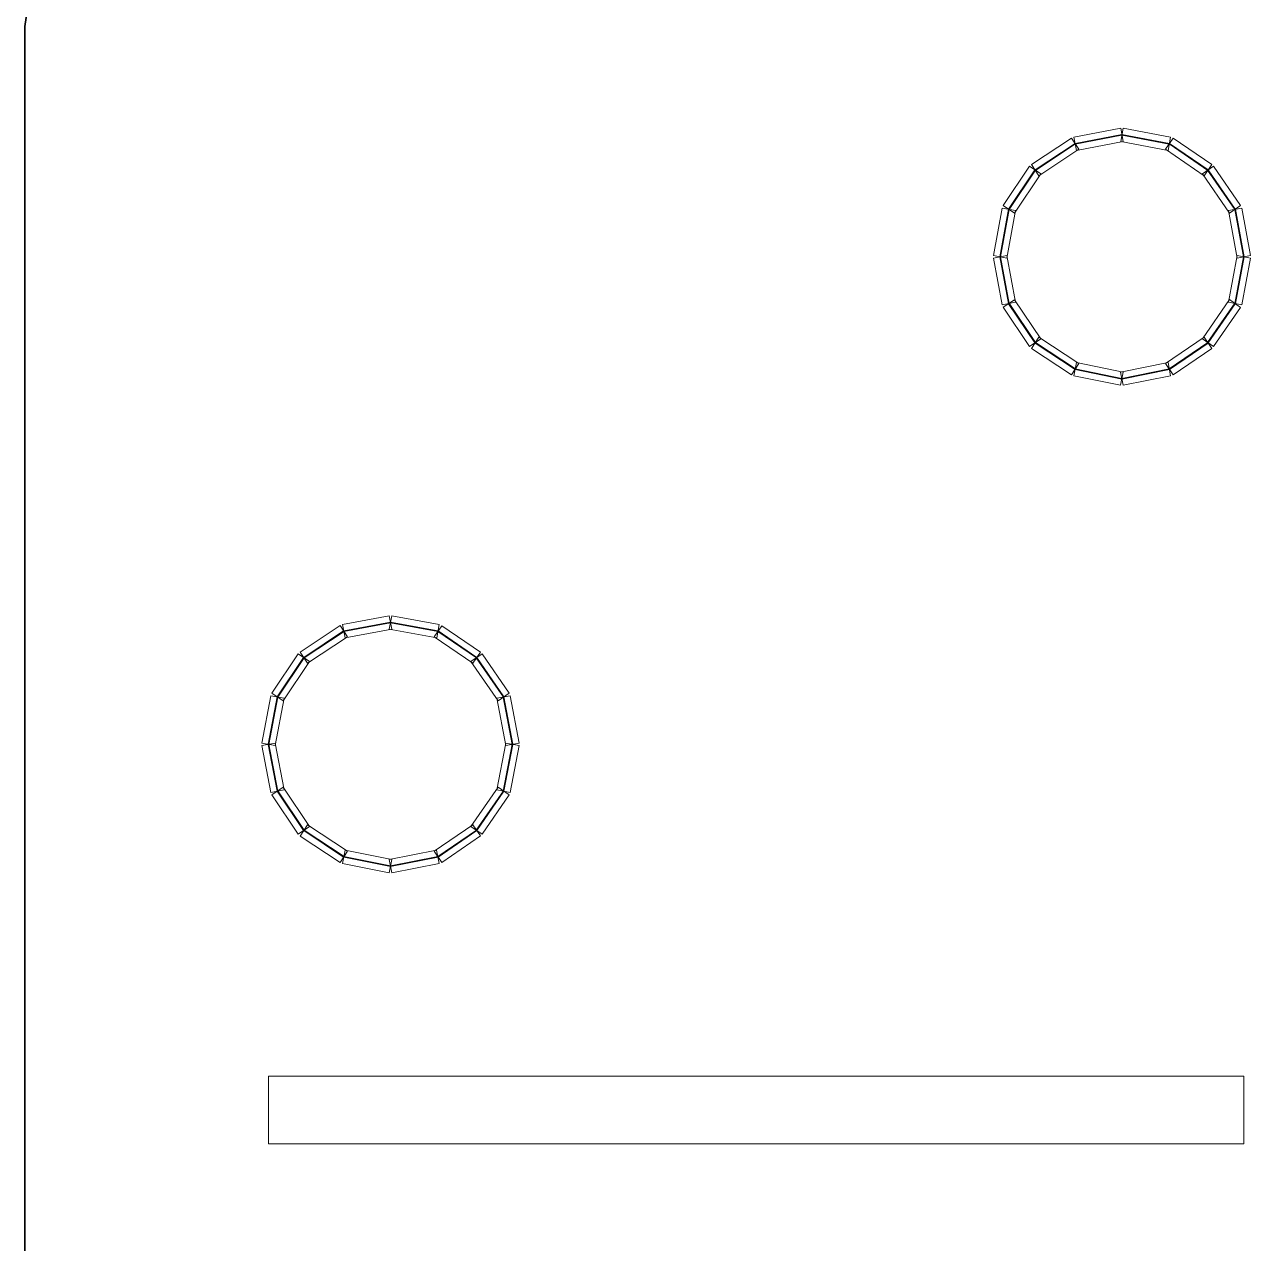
# Model space of a CAD drawing. Header units: millimetres. Extents: x -200 to 200, y -162 to 219.
# Drawn here: x -200 to -152.11, y -24.26 to 23.36 of the extents above; entities that cross this region are included whole.
import ezdxf

# ---------------------------------------------------------------- set-up
doc = ezdxf.new("R2010")
doc.units = ezdxf.units.MM
doc.header["$MEASUREMENT"] = 0

msp = doc.modelspace()

# ---------------------------------------------------------------- linework, layer by layer
at = {"color": 1, "lineweight": 5}
for points in [[(-199.9737, 23.2769), (-199.9737, 23.2769), (-199.9999, 23.2809), (-199.9999, 23.2809), (-199.9999, 23.2809), (-199.9999, 23.2809), (-199.656, 25.5823), (-199.656, 25.5823), (-199.656, 25.5823), (-199.656, 25.5823), (-199.6298, 25.5784), (-199.6298, 25.5784), (-199.6298, 25.5784), (-199.6298, 25.5784), (-199.9737, 23.2769), (-199.9737, 23.2769)], [(-199.9735, -61.3716), (-199.9735, -61.3716), (-200, -61.3716), (-200, -61.3716), (-200, -61.3716), (-200, -61.3716), (-200, 23.2789), (-200, 23.2789), (-200, 23.2789), (-200, 23.2789), (-199.9735, 23.2789), (-199.9735, 23.2789), (-199.9735, 23.2789), (-199.9735, 23.2789), (-199.9735, -61.3716), (-199.9735, -61.3716)]]:
    msp.add_open_spline(points, degree=3, knots=[0, 0, 0, 0, 0.25, 0.25, 0.25, 0.25, 0.5, 0.5, 0.5, 0.5, 0.75, 0.75, 0.75, 0.75, 1, 1, 1, 1], dxfattribs=at)
at = {"color": 4, "lineweight": 5}
for points in [[(-157.1814, 19.3063), (-157.1814, 19.3063), (-157.0835, 18.7864), (-157.0835, 18.7864), (-157.0835, 18.7864), (-157.0835, 18.7864), (-158.9088, 18.4425), (-158.9088, 18.4425), (-158.9088, 18.4425), (-158.9088, 18.4425), (-159.0067, 18.9624), (-159.0067, 18.9624), (-159.0067, 18.9624), (-159.0067, 18.9624), (-157.1814, 19.3063), (-157.1814, 19.3063)], [(-155.2324, 18.9626), (-155.2324, 18.9626), (-155.329, 18.4424), (-155.329, 18.4424), (-155.329, 18.4424), (-155.329, 18.4424), (-157.1808, 18.7863), (-157.1808, 18.7863), (-157.1808, 18.7863), (-157.1808, 18.7863), (-157.0842, 19.3065), (-157.0842, 19.3065), (-157.0842, 19.3065), (-157.0842, 19.3065), (-155.2324, 18.9626), (-155.2324, 18.9626)], [(-159.1036, 18.9232), (-159.1036, 18.9232), (-158.8119, 18.4818), (-158.8119, 18.4818), (-158.8119, 18.4818), (-158.8119, 18.4818), (-160.3726, 17.4501), (-160.3726, 17.4501), (-160.3726, 17.4501), (-160.3726, 17.4501), (-160.6644, 17.8915), (-160.6644, 17.8915), (-160.6644, 17.8915), (-160.6644, 17.8915), (-159.1036, 18.9232), (-159.1036, 18.9232)], [(-158.965, 18.7135), (-158.965, 18.7135), (-158.9504, 18.6914), (-158.9504, 18.6914), (-158.9504, 18.6914), (-158.9504, 18.6914), (-160.5112, 17.6598), (-160.5112, 17.6598), (-160.5112, 17.6598), (-160.5112, 17.6598), (-160.5258, 17.6818), (-160.5258, 17.6818), (-160.5258, 17.6818), (-160.5258, 17.6818), (-158.965, 18.7135), (-158.965, 18.7135)], [(-157.1349, 19.0594), (-157.1349, 19.0594), (-157.13, 19.0334), (-157.13, 19.0334), (-157.13, 19.0334), (-157.13, 19.0334), (-158.9553, 18.6895), (-158.9553, 18.6895), (-158.9553, 18.6895), (-158.9553, 18.6895), (-158.9602, 18.7155), (-158.9602, 18.7155), (-158.9602, 18.7155), (-158.9602, 18.7155), (-157.1349, 19.0594), (-157.1349, 19.0594)], [(-155.2783, 18.7155), (-155.2783, 18.7155), (-155.2831, 18.6895), (-155.2831, 18.6895), (-155.2831, 18.6895), (-155.2831, 18.6895), (-157.1349, 19.0334), (-157.1349, 19.0334), (-157.1349, 19.0334), (-157.1349, 19.0334), (-157.1301, 19.0594), (-157.1301, 19.0594), (-157.1301, 19.0594), (-157.1301, 19.0594), (-155.2783, 18.7155), (-155.2783, 18.7155)], [(-153.6235, 17.8891), (-153.6235, 17.8891), (-153.9223, 17.4525), (-153.9223, 17.4525), (-153.9223, 17.4525), (-153.9223, 17.4525), (-155.4301, 18.4842), (-155.4301, 18.4842), (-155.4301, 18.4842), (-155.4301, 18.4842), (-155.1314, 18.9208), (-155.1314, 18.9208), (-155.1314, 18.9208), (-155.1314, 18.9208), (-153.6235, 17.8891), (-153.6235, 17.8891)], [(-153.7654, 17.6817), (-153.7654, 17.6817), (-153.7804, 17.6599), (-153.7804, 17.6599), (-153.7804, 17.6599), (-153.7804, 17.6599), (-155.2882, 18.6916), (-155.2882, 18.6916), (-155.2882, 18.6916), (-155.2882, 18.6916), (-155.2733, 18.7134), (-155.2733, 18.7134), (-155.2733, 18.7134), (-155.2733, 18.7134), (-153.7654, 17.6817), (-153.7654, 17.6817)], [(-160.738, 17.8184), (-160.738, 17.8184), (-160.299, 17.5232), (-160.299, 17.5232), (-160.299, 17.5232), (-160.299, 17.5232), (-161.3306, 15.9889), (-161.3306, 15.9889), (-161.3306, 15.9889), (-161.3306, 15.9889), (-161.7697, 16.2841), (-161.7697, 16.2841), (-161.7697, 16.2841), (-161.7697, 16.2841), (-160.738, 17.8184), (-160.738, 17.8184)], [(-152.497, 16.2867), (-152.497, 16.2867), (-152.9325, 15.9863), (-152.9325, 15.9863), (-152.9325, 15.9863), (-152.9325, 15.9863), (-153.9907, 17.5206), (-153.9907, 17.5206), (-153.9907, 17.5206), (-153.9907, 17.5206), (-153.5551, 17.821), (-153.5551, 17.821), (-153.5551, 17.821), (-153.5551, 17.821), (-152.497, 16.2867), (-152.497, 16.2867)], [(-160.5295, 17.6782), (-160.5295, 17.6782), (-160.5075, 17.6634), (-160.5075, 17.6634), (-160.5075, 17.6634), (-160.5075, 17.6634), (-161.5392, 16.1291), (-161.5392, 16.1291), (-161.5392, 16.1291), (-161.5392, 16.1291), (-161.5611, 16.1439), (-161.5611, 16.1439), (-161.5611, 16.1439), (-161.5611, 16.1439), (-160.5295, 17.6782), (-160.5295, 17.6782)], [(-152.7039, 16.144), (-152.7039, 16.144), (-152.7257, 16.129), (-152.7257, 16.129), (-152.7257, 16.129), (-152.7257, 16.129), (-153.7838, 17.6633), (-153.7838, 17.6633), (-153.7838, 17.6633), (-153.7838, 17.6633), (-153.762, 17.6783), (-153.762, 17.6783), (-153.762, 17.6783), (-153.762, 17.6783), (-152.7039, 16.144), (-152.7039, 16.144)], [(-161.8102, 16.1848), (-161.8102, 16.1848), (-161.2901, 16.0882), (-161.2901, 16.0882), (-161.2901, 16.0882), (-161.2901, 16.0882), (-161.634, 14.2365), (-161.634, 14.2365), (-161.634, 14.2365), (-161.634, 14.2365), (-162.1541, 14.3331), (-162.1541, 14.3331), (-162.1541, 14.3331), (-162.1541, 14.3331), (-161.8102, 16.1848), (-161.8102, 16.1848)], [(-161.5632, 16.1389), (-161.5632, 16.1389), (-161.5372, 16.1341), (-161.5372, 16.1341), (-161.5372, 16.1341), (-161.5372, 16.1341), (-161.8811, 14.2824), (-161.8811, 14.2824), (-161.8811, 14.2824), (-161.8811, 14.2824), (-161.9071, 14.2872), (-161.9071, 14.2872), (-161.9071, 14.2872), (-161.9071, 14.2872), (-161.5632, 16.1389), (-161.5632, 16.1389)], [(-152.1108, 14.3331), (-152.1108, 14.3331), (-152.631, 14.2365), (-152.631, 14.2365), (-152.631, 14.2365), (-152.631, 14.2365), (-152.9749, 16.0882), (-152.9749, 16.0882), (-152.9749, 16.0882), (-152.9749, 16.0882), (-152.4547, 16.1848), (-152.4547, 16.1848), (-152.4547, 16.1848), (-152.4547, 16.1848), (-152.1108, 14.3331), (-152.1108, 14.3331)], [(-152.3579, 14.2872), (-152.3579, 14.2872), (-152.3839, 14.2824), (-152.3839, 14.2824), (-152.3839, 14.2824), (-152.3839, 14.2824), (-152.7278, 16.1341), (-152.7278, 16.1341), (-152.7278, 16.1341), (-152.7278, 16.1341), (-152.7018, 16.1389), (-152.7018, 16.1389), (-152.7018, 16.1389), (-152.7018, 16.1389), (-152.3579, 14.2872), (-152.3579, 14.2872)], [(-162.154, 14.2358), (-162.154, 14.2358), (-161.6341, 14.3338), (-161.6341, 14.3338), (-161.6341, 14.3338), (-161.6341, 14.3338), (-161.2902, 12.5085), (-161.2902, 12.5085), (-161.2902, 12.5085), (-161.2902, 12.5085), (-161.8101, 12.4105), (-161.8101, 12.4105), (-161.8101, 12.4105), (-161.8101, 12.4105), (-162.154, 14.2358), (-162.154, 14.2358)], [(-161.9071, 14.2823), (-161.9071, 14.2823), (-161.8811, 14.2872), (-161.8811, 14.2872), (-161.8811, 14.2872), (-161.8811, 14.2872), (-161.5372, 12.4619), (-161.5372, 12.4619), (-161.5372, 12.4619), (-161.5372, 12.4619), (-161.5632, 12.4571), (-161.5632, 12.4571), (-161.5632, 12.4571), (-161.5632, 12.4571), (-161.9071, 14.2823), (-161.9071, 14.2823)], [(-152.4548, 12.4105), (-152.4548, 12.4105), (-152.9747, 12.5085), (-152.9747, 12.5085), (-152.9747, 12.5085), (-152.9747, 12.5085), (-152.6308, 14.3338), (-152.6308, 14.3338), (-152.6308, 14.3338), (-152.6308, 14.3338), (-152.1109, 14.2358), (-152.1109, 14.2358), (-152.1109, 14.2358), (-152.1109, 14.2358), (-152.4548, 12.4105), (-152.4548, 12.4105)], [(-152.7018, 12.4571), (-152.7018, 12.4571), (-152.7278, 12.4619), (-152.7278, 12.4619), (-152.7278, 12.4619), (-152.7278, 12.4619), (-152.3839, 14.2872), (-152.3839, 14.2872), (-152.3839, 14.2872), (-152.3839, 14.2872), (-152.3579, 14.2823), (-152.3579, 14.2823), (-152.3579, 14.2823), (-152.3579, 14.2823), (-152.7018, 12.4571), (-152.7018, 12.4571)], [(-161.7697, 12.3119), (-161.7697, 12.3119), (-161.3306, 12.6071), (-161.3306, 12.6071), (-161.3306, 12.6071), (-161.3306, 12.6071), (-160.299, 11.0728), (-160.299, 11.0728), (-160.299, 11.0728), (-160.299, 11.0728), (-160.738, 10.7776), (-160.738, 10.7776), (-160.738, 10.7776), (-160.738, 10.7776), (-161.7697, 12.3119), (-161.7697, 12.3119)], [(-161.5611, 12.4521), (-161.5611, 12.4521), (-161.5392, 12.4669), (-161.5392, 12.4669), (-161.5392, 12.4669), (-161.5392, 12.4669), (-160.5075, 10.9326), (-160.5075, 10.9326), (-160.5075, 10.9326), (-160.5075, 10.9326), (-160.5295, 10.9178), (-160.5295, 10.9178), (-160.5295, 10.9178), (-160.5295, 10.9178), (-161.5611, 12.4521), (-161.5611, 12.4521)], [(-153.5551, 10.775), (-153.5551, 10.775), (-153.9907, 11.0754), (-153.9907, 11.0754), (-153.9907, 11.0754), (-153.9907, 11.0754), (-152.9325, 12.6097), (-152.9325, 12.6097), (-152.9325, 12.6097), (-152.9325, 12.6097), (-152.497, 12.3093), (-152.497, 12.3093), (-152.497, 12.3093), (-152.497, 12.3093), (-153.5551, 10.775), (-153.5551, 10.775)], [(-153.762, 10.9177), (-153.762, 10.9177), (-153.7838, 10.9327), (-153.7838, 10.9327), (-153.7838, 10.9327), (-153.7838, 10.9327), (-152.7257, 12.467), (-152.7257, 12.467), (-152.7257, 12.467), (-152.7257, 12.467), (-152.7039, 12.452), (-152.7039, 12.452), (-152.7039, 12.452), (-152.7039, 12.452), (-153.762, 10.9177), (-153.762, 10.9177)], [(-160.6644, 10.7045), (-160.6644, 10.7045), (-160.3726, 11.1459), (-160.3726, 11.1459), (-160.3726, 11.1459), (-160.3726, 11.1459), (-158.8119, 10.1142), (-158.8119, 10.1142), (-158.8119, 10.1142), (-158.8119, 10.1142), (-159.1036, 9.6729), (-159.1036, 9.6729), (-159.1036, 9.6729), (-159.1036, 9.6729), (-160.6644, 10.7045), (-160.6644, 10.7045)], [(-155.1314, 9.6752), (-155.1314, 9.6752), (-155.4301, 10.1119), (-155.4301, 10.1119), (-155.4301, 10.1119), (-155.4301, 10.1119), (-153.9223, 11.1435), (-153.9223, 11.1435), (-153.9223, 11.1435), (-153.9223, 11.1435), (-153.6235, 10.7069), (-153.6235, 10.7069), (-153.6235, 10.7069), (-153.6235, 10.7069), (-155.1314, 9.6752), (-155.1314, 9.6752)], [(-160.5258, 10.9142), (-160.5258, 10.9142), (-160.5112, 10.9362), (-160.5112, 10.9362), (-160.5112, 10.9362), (-160.5112, 10.9362), (-158.9504, 9.9046), (-158.9504, 9.9046), (-158.9504, 9.9046), (-158.9504, 9.9046), (-158.965, 9.8825), (-158.965, 9.8825), (-158.965, 9.8825), (-158.965, 9.8825), (-160.5258, 10.9142), (-160.5258, 10.9142)], [(-155.2733, 9.8826), (-155.2733, 9.8826), (-155.2882, 9.9044), (-155.2882, 9.9044), (-155.2882, 9.9044), (-155.2882, 9.9044), (-153.7804, 10.9361), (-153.7804, 10.9361), (-153.7804, 10.9361), (-153.7804, 10.9361), (-153.7654, 10.9143), (-153.7654, 10.9143), (-153.7654, 10.9143), (-153.7654, 10.9143), (-155.2733, 9.8826), (-155.2733, 9.8826)], [(-159.0103, 9.6343), (-159.0103, 9.6343), (-158.9051, 10.1528), (-158.9051, 10.1528), (-158.9051, 10.1528), (-158.9051, 10.1528), (-157.0799, 9.7824), (-157.0799, 9.7824), (-157.0799, 9.7824), (-157.0799, 9.7824), (-157.1851, 9.2639), (-157.1851, 9.2639), (-157.1851, 9.2639), (-157.1851, 9.2639), (-159.0103, 9.6343), (-159.0103, 9.6343)], [(-157.0806, 9.2638), (-157.0806, 9.2638), (-157.1843, 9.7826), (-157.1843, 9.7826), (-157.1843, 9.7826), (-157.1843, 9.7826), (-155.3326, 10.1529), (-155.3326, 10.1529), (-155.3326, 10.1529), (-155.3326, 10.1529), (-155.2289, 9.6341), (-155.2289, 9.6341), (-155.2289, 9.6341), (-155.2289, 9.6341), (-157.0806, 9.2638), (-157.0806, 9.2638)], [(-158.9604, 9.8806), (-158.9604, 9.8806), (-158.9551, 9.9065), (-158.9551, 9.9065), (-158.9551, 9.9065), (-158.9551, 9.9065), (-157.1298, 9.5361), (-157.1298, 9.5361), (-157.1298, 9.5361), (-157.1298, 9.5361), (-157.1351, 9.5102), (-157.1351, 9.5102), (-157.1351, 9.5102), (-157.1351, 9.5102), (-158.9604, 9.8806), (-158.9604, 9.8806)], [(-157.1299, 9.5102), (-157.1299, 9.5102), (-157.1351, 9.5362), (-157.1351, 9.5362), (-157.1351, 9.5362), (-157.1351, 9.5362), (-155.2833, 9.9065), (-155.2833, 9.9065), (-155.2833, 9.9065), (-155.2833, 9.9065), (-155.2781, 9.8806), (-155.2781, 9.8806), (-155.2781, 9.8806), (-155.2781, 9.8806), (-157.1299, 9.5102), (-157.1299, 9.5102)], [(-185.751, 0.26), (-185.751, 0.26), (-185.653, -0.26), (-185.653, -0.26), (-185.653, -0.26), (-185.653, -0.26), (-187.4783, -0.6039), (-187.4783, -0.6039), (-187.4783, -0.6039), (-187.4783, -0.6039), (-187.5763, -0.0839), (-187.5763, -0.0839), (-187.5763, -0.0839), (-187.5763, -0.0839), (-185.751, 0.26), (-185.751, 0.26)], [(-185.7045, 0.013), (-185.7045, 0.013), (-185.6996, -0.013), (-185.6996, -0.013), (-185.6996, -0.013), (-185.6996, -0.013), (-187.5248, -0.3569), (-187.5248, -0.3569), (-187.5248, -0.3569), (-187.5248, -0.3569), (-187.5297, -0.3309), (-187.5297, -0.3309), (-187.5297, -0.3309), (-187.5297, -0.3309), (-185.7045, 0.013), (-185.7045, 0.013)], [(-183.802, -0.0838), (-183.802, -0.0838), (-183.8986, -0.604), (-183.8986, -0.604), (-183.8986, -0.604), (-183.8986, -0.604), (-185.7503, -0.2601), (-185.7503, -0.2601), (-185.7503, -0.2601), (-185.7503, -0.2601), (-185.6537, 0.2601), (-185.6537, 0.2601), (-185.6537, 0.2601), (-185.6537, 0.2601), (-183.802, -0.0838), (-183.802, -0.0838)], [(-183.8479, -0.3309), (-183.8479, -0.3309), (-183.8527, -0.3569), (-183.8527, -0.3569), (-183.8527, -0.3569), (-183.8527, -0.3569), (-185.7044, -0.013), (-185.7044, -0.013), (-185.7044, -0.013), (-185.7044, -0.013), (-185.6996, 0.013), (-185.6996, 0.013), (-185.6996, 0.013), (-185.6996, 0.013), (-183.8479, -0.3309), (-183.8479, -0.3309)], [(-187.6732, -0.1232), (-187.6732, -0.1232), (-187.3814, -0.5646), (-187.3814, -0.5646), (-187.3814, -0.5646), (-187.3814, -0.5646), (-188.9422, -1.5962), (-188.9422, -1.5962), (-188.9422, -1.5962), (-188.9422, -1.5962), (-189.2339, -1.1549), (-189.2339, -1.1549), (-189.2339, -1.1549), (-189.2339, -1.1549), (-187.6732, -0.1232), (-187.6732, -0.1232)], [(-187.5346, -0.3329), (-187.5346, -0.3329), (-187.52, -0.3549), (-187.52, -0.3549), (-187.52, -0.3549), (-187.52, -0.3549), (-189.0807, -1.3866), (-189.0807, -1.3866), (-189.0807, -1.3866), (-189.0807, -1.3866), (-189.0953, -1.3645), (-189.0953, -1.3645), (-189.0953, -1.3645), (-189.0953, -1.3645), (-187.5346, -0.3329), (-187.5346, -0.3329)], [(-182.1931, -1.1572), (-182.1931, -1.1572), (-182.4918, -1.5939), (-182.4918, -1.5939), (-182.4918, -1.5939), (-182.4918, -1.5939), (-183.9997, -0.5622), (-183.9997, -0.5622), (-183.9997, -0.5622), (-183.9997, -0.5622), (-183.7009, -0.1256), (-183.7009, -0.1256), (-183.7009, -0.1256), (-183.7009, -0.1256), (-182.1931, -1.1572), (-182.1931, -1.1572)], [(-182.335, -1.3647), (-182.335, -1.3647), (-182.3499, -1.3865), (-182.3499, -1.3865), (-182.3499, -1.3865), (-182.3499, -1.3865), (-183.8577, -0.3548), (-183.8577, -0.3548), (-183.8577, -0.3548), (-183.8577, -0.3548), (-183.8428, -0.333), (-183.8428, -0.333), (-183.8428, -0.333), (-183.8428, -0.333), (-182.335, -1.3647), (-182.335, -1.3647)], [(-189.3075, -1.228), (-189.3075, -1.228), (-188.8685, -1.5232), (-188.8685, -1.5232), (-188.8685, -1.5232), (-188.8685, -1.5232), (-189.9002, -3.0575), (-189.9002, -3.0575), (-189.9002, -3.0575), (-189.9002, -3.0575), (-190.3392, -2.7623), (-190.3392, -2.7623), (-190.3392, -2.7623), (-190.3392, -2.7623), (-189.3075, -1.228), (-189.3075, -1.228)], [(-189.099, -1.3682), (-189.099, -1.3682), (-189.077, -1.3829), (-189.077, -1.3829), (-189.077, -1.3829), (-189.077, -1.3829), (-190.1087, -2.9172), (-190.1087, -2.9172), (-190.1087, -2.9172), (-190.1087, -2.9172), (-190.1307, -2.9025), (-190.1307, -2.9025), (-190.1307, -2.9025), (-190.1307, -2.9025), (-189.099, -1.3682), (-189.099, -1.3682)], [(-181.0665, -2.7597), (-181.0665, -2.7597), (-181.5021, -3.06), (-181.5021, -3.06), (-181.5021, -3.06), (-181.5021, -3.06), (-182.5602, -1.5258), (-182.5602, -1.5258), (-182.5602, -1.5258), (-182.5602, -1.5258), (-182.1247, -1.2254), (-182.1247, -1.2254), (-182.1247, -1.2254), (-182.1247, -1.2254), (-181.0665, -2.7597), (-181.0665, -2.7597)], [(-181.2734, -2.9024), (-181.2734, -2.9024), (-181.2952, -2.9174), (-181.2952, -2.9174), (-181.2952, -2.9174), (-181.2952, -2.9174), (-182.3533, -1.3831), (-182.3533, -1.3831), (-182.3533, -1.3831), (-182.3533, -1.3831), (-182.3315, -1.3681), (-182.3315, -1.3681), (-182.3315, -1.3681), (-182.3315, -1.3681), (-181.2734, -2.9024), (-181.2734, -2.9024)], [(-190.3798, -2.8616), (-190.3798, -2.8616), (-189.8596, -2.9582), (-189.8596, -2.9582), (-189.8596, -2.9582), (-189.8596, -2.9582), (-190.2035, -4.8099), (-190.2035, -4.8099), (-190.2035, -4.8099), (-190.2035, -4.8099), (-190.7237, -4.7133), (-190.7237, -4.7133), (-190.7237, -4.7133), (-190.7237, -4.7133), (-190.3798, -2.8616), (-190.3798, -2.8616)], [(-180.6803, -4.7133), (-180.6803, -4.7133), (-181.2005, -4.8099), (-181.2005, -4.8099), (-181.2005, -4.8099), (-181.2005, -4.8099), (-181.5444, -2.9582), (-181.5444, -2.9582), (-181.5444, -2.9582), (-181.5444, -2.9582), (-181.0242, -2.8616), (-181.0242, -2.8616), (-181.0242, -2.8616), (-181.0242, -2.8616), (-180.6803, -4.7133), (-180.6803, -4.7133)], [(-190.1327, -2.9074), (-190.1327, -2.9074), (-190.1067, -2.9123), (-190.1067, -2.9123), (-190.1067, -2.9123), (-190.1067, -2.9123), (-190.4506, -4.764), (-190.4506, -4.764), (-190.4506, -4.764), (-190.4506, -4.764), (-190.4766, -4.7592), (-190.4766, -4.7592), (-190.4766, -4.7592), (-190.4766, -4.7592), (-190.1327, -2.9074), (-190.1327, -2.9074)], [(-180.9274, -4.7592), (-180.9274, -4.7592), (-180.9534, -4.764), (-180.9534, -4.764), (-180.9534, -4.764), (-180.9534, -4.764), (-181.2973, -2.9123), (-181.2973, -2.9123), (-181.2973, -2.9123), (-181.2973, -2.9123), (-181.2713, -2.9074), (-181.2713, -2.9074), (-181.2713, -2.9074), (-181.2713, -2.9074), (-180.9274, -4.7592), (-180.9274, -4.7592)], [(-190.7236, -4.8106), (-190.7236, -4.8106), (-190.2036, -4.7126), (-190.2036, -4.7126), (-190.2036, -4.7126), (-190.2036, -4.7126), (-189.8597, -6.5379), (-189.8597, -6.5379), (-189.8597, -6.5379), (-189.8597, -6.5379), (-190.3797, -6.6358), (-190.3797, -6.6358), (-190.3797, -6.6358), (-190.3797, -6.6358), (-190.7236, -4.8106), (-190.7236, -4.8106)], [(-190.4766, -4.764), (-190.4766, -4.764), (-190.4506, -4.7591), (-190.4506, -4.7591), (-190.4506, -4.7591), (-190.4506, -4.7591), (-190.1067, -6.5844), (-190.1067, -6.5844), (-190.1067, -6.5844), (-190.1067, -6.5844), (-190.1327, -6.5893), (-190.1327, -6.5893), (-190.1327, -6.5893), (-190.1327, -6.5893), (-190.4766, -4.764), (-190.4766, -4.764)], [(-181.0243, -6.6358), (-181.0243, -6.6358), (-181.5443, -6.5379), (-181.5443, -6.5379), (-181.5443, -6.5379), (-181.5443, -6.5379), (-181.2004, -4.7126), (-181.2004, -4.7126), (-181.2004, -4.7126), (-181.2004, -4.7126), (-180.6805, -4.8106), (-180.6805, -4.8106), (-180.6805, -4.8106), (-180.6805, -4.8106), (-181.0243, -6.6358), (-181.0243, -6.6358)], [(-181.2713, -6.5893), (-181.2713, -6.5893), (-181.2973, -6.5844), (-181.2973, -6.5844), (-181.2973, -6.5844), (-181.2973, -6.5844), (-180.9534, -4.7591), (-180.9534, -4.7591), (-180.9534, -4.7591), (-180.9534, -4.7591), (-180.9274, -4.764), (-180.9274, -4.764), (-180.9274, -4.764), (-180.9274, -4.764), (-181.2713, -6.5893), (-181.2713, -6.5893)], [(-190.3392, -6.7345), (-190.3392, -6.7345), (-189.9002, -6.4393), (-189.9002, -6.4393), (-189.9002, -6.4393), (-189.9002, -6.4393), (-188.8685, -7.9736), (-188.8685, -7.9736), (-188.8685, -7.9736), (-188.8685, -7.9736), (-189.3075, -8.2688), (-189.3075, -8.2688), (-189.3075, -8.2688), (-189.3075, -8.2688), (-190.3392, -6.7345), (-190.3392, -6.7345)], [(-190.1307, -6.5942), (-190.1307, -6.5942), (-190.1087, -6.5795), (-190.1087, -6.5795), (-190.1087, -6.5795), (-190.1087, -6.5795), (-189.077, -8.1138), (-189.077, -8.1138), (-189.077, -8.1138), (-189.077, -8.1138), (-189.099, -8.1285), (-189.099, -8.1285), (-189.099, -8.1285), (-189.099, -8.1285), (-190.1307, -6.5942), (-190.1307, -6.5942)], [(-182.1247, -8.2713), (-182.1247, -8.2713), (-182.5602, -7.971), (-182.5602, -7.971), (-182.5602, -7.971), (-182.5602, -7.971), (-181.5021, -6.4367), (-181.5021, -6.4367), (-181.5021, -6.4367), (-181.5021, -6.4367), (-181.0665, -6.7371), (-181.0665, -6.7371), (-181.0665, -6.7371), (-181.0665, -6.7371), (-182.1247, -8.2713), (-182.1247, -8.2713)], [(-182.3315, -8.1287), (-182.3315, -8.1287), (-182.3533, -8.1137), (-182.3533, -8.1137), (-182.3533, -8.1137), (-182.3533, -8.1137), (-181.2952, -6.5794), (-181.2952, -6.5794), (-181.2952, -6.5794), (-181.2952, -6.5794), (-181.2734, -6.5944), (-181.2734, -6.5944), (-181.2734, -6.5944), (-181.2734, -6.5944), (-182.3315, -8.1287), (-182.3315, -8.1287)], [(-189.2339, -8.3418), (-189.2339, -8.3418), (-188.9422, -7.9005), (-188.9422, -7.9005), (-188.9422, -7.9005), (-188.9422, -7.9005), (-187.3814, -8.9322), (-187.3814, -8.9322), (-187.3814, -8.9322), (-187.3814, -8.9322), (-187.6732, -9.3735), (-187.6732, -9.3735), (-187.6732, -9.3735), (-187.6732, -9.3735), (-189.2339, -8.3418), (-189.2339, -8.3418)], [(-189.0953, -8.1322), (-189.0953, -8.1322), (-189.0807, -8.1101), (-189.0807, -8.1101), (-189.0807, -8.1101), (-189.0807, -8.1101), (-187.52, -9.1418), (-187.52, -9.1418), (-187.52, -9.1418), (-187.52, -9.1418), (-187.5346, -9.1639), (-187.5346, -9.1639), (-187.5346, -9.1639), (-187.5346, -9.1639), (-189.0953, -8.1322), (-189.0953, -8.1322)], [(-183.7009, -9.3712), (-183.7009, -9.3712), (-183.9997, -8.9345), (-183.9997, -8.9345), (-183.9997, -8.9345), (-183.9997, -8.9345), (-182.4918, -7.9028), (-182.4918, -7.9028), (-182.4918, -7.9028), (-182.4918, -7.9028), (-182.1931, -8.3395), (-182.1931, -8.3395), (-182.1931, -8.3395), (-182.1931, -8.3395), (-183.7009, -9.3712), (-183.7009, -9.3712)], [(-183.8428, -9.1638), (-183.8428, -9.1638), (-183.8577, -9.1419), (-183.8577, -9.1419), (-183.8577, -9.1419), (-183.8577, -9.1419), (-182.3499, -8.1102), (-182.3499, -8.1102), (-182.3499, -8.1102), (-182.3499, -8.1102), (-182.335, -8.1321), (-182.335, -8.1321), (-182.335, -8.1321), (-182.335, -8.1321), (-183.8428, -9.1638), (-183.8428, -9.1638)], [(-187.5799, -9.4121), (-187.5799, -9.4121), (-187.4747, -8.8936), (-187.4747, -8.8936), (-187.4747, -8.8936), (-187.4747, -8.8936), (-185.6494, -9.2639), (-185.6494, -9.2639), (-185.6494, -9.2639), (-185.6494, -9.2639), (-185.7546, -9.7824), (-185.7546, -9.7824), (-185.7546, -9.7824), (-185.7546, -9.7824), (-187.5799, -9.4121), (-187.5799, -9.4121)], [(-185.6501, -9.7826), (-185.6501, -9.7826), (-185.7539, -9.2638), (-185.7539, -9.2638), (-185.7539, -9.2638), (-185.7539, -9.2638), (-183.9022, -8.8934), (-183.9022, -8.8934), (-183.9022, -8.8934), (-183.9022, -8.8934), (-183.7984, -9.4122), (-183.7984, -9.4122), (-183.7984, -9.4122), (-183.7984, -9.4122), (-185.6501, -9.7826), (-185.6501, -9.7826)], [(-187.5299, -9.1658), (-187.5299, -9.1658), (-187.5246, -9.1399), (-187.5246, -9.1399), (-187.5246, -9.1399), (-187.5246, -9.1399), (-185.6994, -9.5102), (-185.6994, -9.5102), (-185.6994, -9.5102), (-185.6994, -9.5102), (-185.7046, -9.5361), (-185.7046, -9.5361), (-185.7046, -9.5361), (-185.7046, -9.5361), (-187.5299, -9.1658), (-187.5299, -9.1658)], [(-185.6994, -9.5362), (-185.6994, -9.5362), (-185.7046, -9.5102), (-185.7046, -9.5102), (-185.7046, -9.5102), (-185.7046, -9.5102), (-183.8529, -9.1399), (-183.8529, -9.1399), (-183.8529, -9.1399), (-183.8529, -9.1399), (-183.8477, -9.1658), (-183.8477, -9.1658), (-183.8477, -9.1658), (-183.8477, -9.1658), (-185.6994, -9.5362), (-185.6994, -9.5362)], [(-152.3709, -17.7237), (-152.3709, -17.7237), (-152.3709, -20.369), (-152.3709, -20.369), (-152.3709, -20.369), (-152.3709, -20.369), (-190.4636, -20.369), (-190.4636, -20.369), (-190.4636, -20.369), (-190.4636, -20.369), (-190.4636, -17.7237), (-190.4636, -17.7237), (-190.4636, -17.7237), (-190.4636, -17.7237), (-152.3709, -17.7237), (-152.3709, -17.7237)]]:
    msp.add_open_spline(points, degree=3, knots=[0, 0, 0, 0, 0.25, 0.25, 0.25, 0.25, 0.5, 0.5, 0.5, 0.5, 0.75, 0.75, 0.75, 0.75, 1, 1, 1, 1], dxfattribs=at)

doc.saveas('drawing.dxf')
